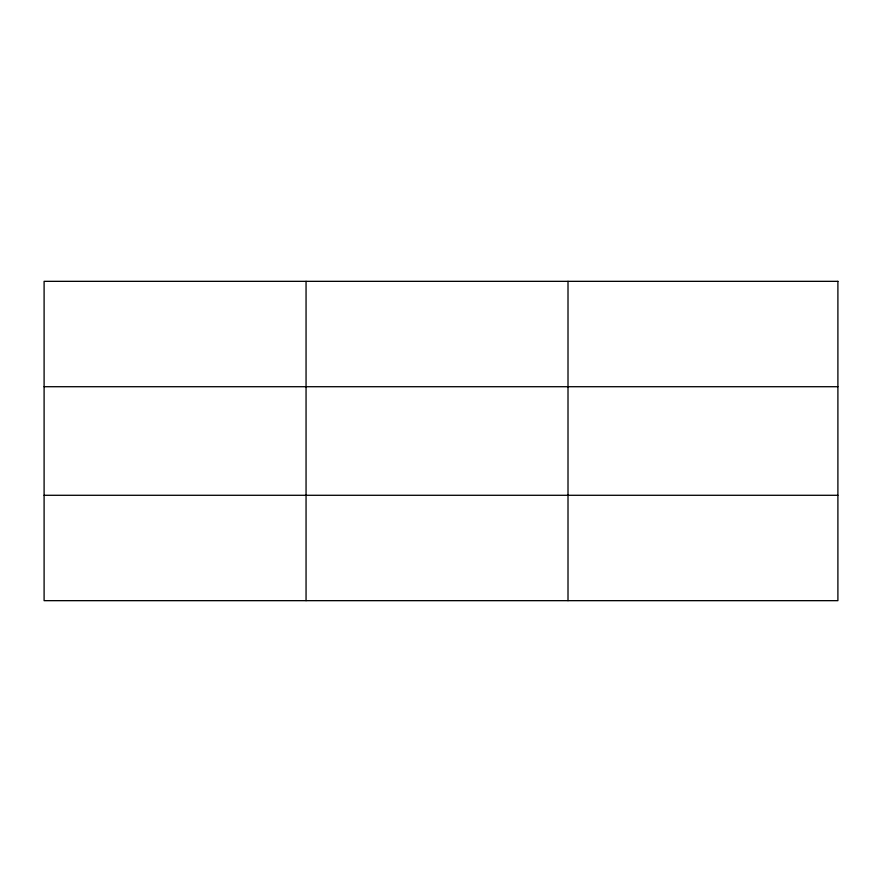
<?xml version="1.0" encoding="UTF-8"?>
<svg xmlns="http://www.w3.org/2000/svg" width="882" height="882" viewBox="0 0 882 882"><rect width="100%" height="100%" fill="white"/><g stroke="black" fill="none" stroke-linecap="round" stroke-linejoin="round"><path stroke-width="1.32" d="M306.054 600.664L306.054 281.336M568.008 600.664L568.008 281.336M44.1 386.713L837.9 386.713M44.1 495.287L837.9 495.287M837.9 281.336L837.9 600.664L44.1 600.664L44.1 281.336L837.9 281.336"/></g></svg>
